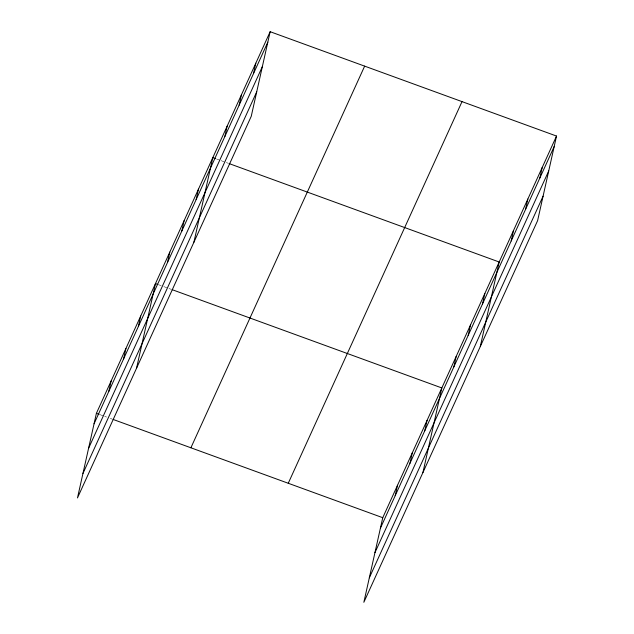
<?xml version="1.0" encoding="UTF-8"?>
<svg xmlns="http://www.w3.org/2000/svg" width="634" height="634" viewBox="0 0 634 634"><rect width="100%" height="100%" fill="white"/><g stroke="black" fill="none" stroke-linecap="round" stroke-linejoin="round"><path stroke-width="0.48" stroke-dasharray="3.17 2.38" d="M216.519 158.991L220.228 160.347M221.147 160.679L228.565 163.382M158.246 284.595L162.883 286.283M163.81 286.623L171.22 289.326M100.093 414.691L103.802 416.047M104.729 416.379L106.583 417.061M110.284 418.408L112.139 419.082"/><path stroke-width="0.95" d="M270.155 31.7L96.392 413.344L77.475 497.944L251.246 116.299L270.155 31.7L556.525 136.056L537.608 220.656L363.845 602.3L382.754 517.701L556.525 136.056M108.818 391.36L111.156 380.907M123.59 358.923L125.928 348.462M138.363 326.486L140.7 316.025M136.556 368.188L155.473 283.588L157.319 284.262M167.471 262.555L169.801 252.102M181.799 231.069L184.137 220.616M196.136 199.583L198.474 189.13M193.901 242.243L212.81 157.644L215.592 158.658M224.808 136.619L227.146 126.158M239.145 105.133L241.483 94.672M253.481 73.647L255.819 63.186M395.188 495.717L397.526 485.264M409.96 463.28L412.298 452.819M424.725 430.843L427.062 420.382M422.926 472.544L441.835 387.945L172.147 289.667M453.833 366.912L456.171 356.459M468.169 335.426L470.507 324.973M482.506 303.94L484.844 293.487M480.271 346.6L499.18 262L229.492 163.723M511.178 240.968L513.516 230.514M525.515 209.489L527.853 199.028M539.851 178.003L542.189 167.542M94.054 423.805L267.817 42.161M88.586 448.27L262.349 66.625M82.951 473.479L256.715 91.835M190.889 447.786L364.653 66.134M288.256 483.266L462.02 101.622M380.416 528.162L554.187 146.517M374.948 552.626L548.711 170.982M369.313 577.836L543.076 196.191M96.392 413.344L99.166 414.359M113.066 419.423L382.754 517.701"/></g></svg>
